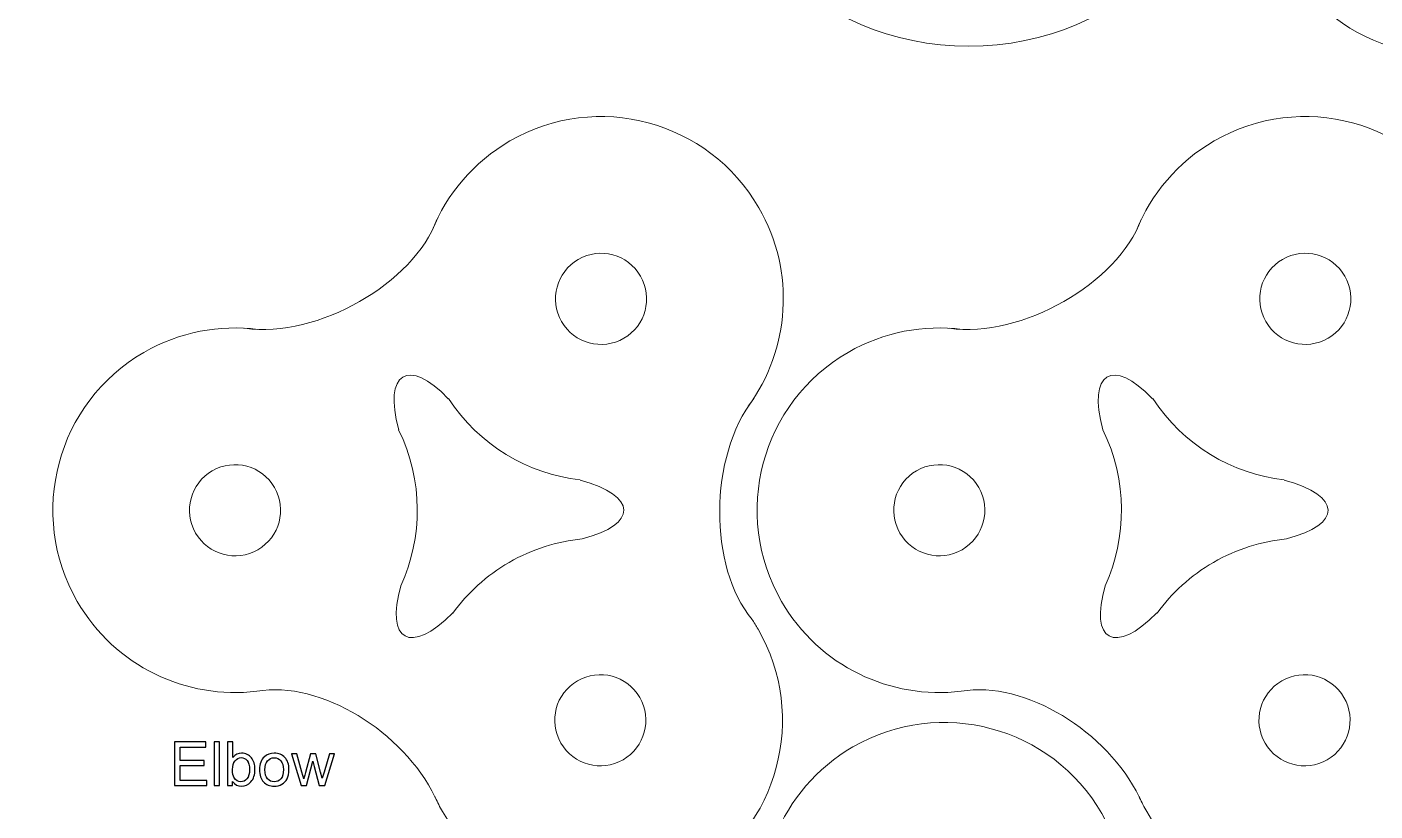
# Model space of a CAD drawing. Header units: millimetres. Extents: x -819 to 558, y -342 to 336.
# Drawn here: x -500.9 to -313, y -191.5 to -82.3 of the extents above; entities that cross this region are included whole.
import ezdxf

# ---------------------------------------------------------------- set-up
doc = ezdxf.new("R2010")
doc.units = ezdxf.units.MM
doc.header["$MEASUREMENT"] = 0
doc.layers.add('#Layer 1', color=7, linetype='Continuous')

msp = doc.modelspace()

# ---------------------------------------------------------------- linework, layer by layer
at = {"layer": '#Layer 1', "color": 22, "lineweight": 9}
for points, knots in [([(-330.8789, -46.2011), (-330.8789, -67.5941), (-348.2211, -84.9364), (-369.6138, -84.9364), (-369.6138, -84.9364), (-391.0064, -84.9364), (-408.3487, -67.5941), (-408.3487, -46.2011), (-408.3487, -46.2011), (-408.3487, -24.8084), (-391.0064, -7.4665), (-369.6138, -7.4665), (-369.6138, -7.4665), (-348.2211, -7.4665), (-330.8789, -24.8084), (-330.8789, -46.2011)], [0, 0, 0, 0, 0.25, 0.25, 0.25, 0.25, 0.5, 0.5, 0.5, 0.5, 0.75, 0.75, 0.75, 0.75, 1, 1, 1, 1]), ([(-300.7342, -85.988), (-301.5848, -86.074), (-302.4477, -86.08), (-303.3211, -86.08), (-303.3211, -86.08), (-317.3492, -86.08), (-328.7211, -74.7081), (-328.7211, -60.68), (-328.7211, -60.68), (-328.7211, -46.6519), (-317.3492, -35.28), (-303.3211, -35.28), (-303.3211, -35.28), (-302.0287, -35.28), (-300.7399, -35.2664), (-299.4995, -35.4526)], [0, 0, 0, 0, 0.25, 0.25, 0.25, 0.25, 0.5, 0.5, 0.5, 0.5, 0.75, 0.75, 0.75, 0.75, 1, 1, 1, 1]), ([(-444.4362, -110.6225), (-442.3893, -105.545), (-438.6928, -101.0888), (-433.5839, -98.1392), (-433.5839, -98.1392), (-421.4354, -91.1254), (-405.9008, -95.2874), (-398.8866, -107.4364), (-398.8866, -107.4364), (-393.705, -116.4111), (-394.6233, -127.2343), (-400.3549, -135.1045)], [0, 0, 0, 0, 0.33333333, 0.33333333, 0.33333333, 0.33333333, 0.66666667, 0.66666667, 0.66666667, 0.66666667, 1, 1, 1, 1]), ([(-346.263, -110.6225), (-344.2161, -105.545), (-340.5196, -101.0888), (-335.4107, -98.1392), (-335.4107, -98.1392), (-323.2622, -91.1254), (-307.7276, -95.2874), (-300.7134, -107.4364), (-300.7134, -107.4364), (-295.5318, -116.4111), (-296.4501, -127.2343), (-302.1817, -135.1045)], [0, 0, 0, 0, 0.33333333, 0.33333333, 0.33333333, 0.33333333, 0.66666667, 0.66666667, 0.66666667, 0.66666667, 1, 1, 1, 1]), ([(-468.8743, -174.8185), (-478.6626, -175.9897), (-488.6607, -171.3708), (-493.9016, -162.2935), (-493.9016, -162.2935), (-500.9158, -150.1443), (-496.7538, -134.6104), (-484.6047, -127.5962), (-484.6047, -127.5962), (-479.6129, -124.7142), (-474.0493, -123.7191), (-468.7403, -124.3897)], [0, 0, 0, 0, 0.33333333, 0.33333333, 0.33333333, 0.33333333, 0.66666667, 0.66666667, 0.66666667, 0.66666667, 1, 1, 1, 1]), ([(-370.7011, -174.8185), (-380.4894, -175.9897), (-390.4875, -171.3708), (-395.7284, -162.2935), (-395.7284, -162.2935), (-402.7426, -150.1443), (-398.5806, -134.6104), (-386.4315, -127.5962), (-386.4315, -127.5962), (-381.4397, -124.7142), (-375.8761, -123.7191), (-370.5671, -124.3897)], [0, 0, 0, 0, 0.33333333, 0.33333333, 0.33333333, 0.33333333, 0.66666667, 0.66666667, 0.66666667, 0.66666667, 1, 1, 1, 1]), ([(-441.5447, -163.9201), (-439.5151, -161.1249), (-436.879, -158.7007), (-433.6941, -156.8619), (-433.6941, -156.8619), (-430.4609, -154.9952), (-426.9877, -153.92), (-423.4991, -153.5765)], [0, 0, 0, 0, 0.5, 0.5, 0.5, 0.5, 1, 1, 1, 1]), ([(-343.3715, -163.9201), (-341.3419, -161.1249), (-338.7058, -158.7007), (-335.5209, -156.8619), (-335.5209, -156.8619), (-332.2877, -154.9952), (-328.8145, -153.92), (-325.3259, -153.5765)], [0, 0, 0, 0, 0.5, 0.5, 0.5, 0.5, 1, 1, 1, 1]), ([(-399.8569, -164.7729), (-399.5579, -165.2226), (-399.271, -165.6847), (-398.9972, -166.1589), (-398.9972, -166.1589), (-391.9833, -178.3072), (-396.146, -193.8422), (-408.2941, -200.8557), (-408.2941, -200.8557), (-420.4432, -207.8699), (-435.9775, -203.7072), (-442.9914, -191.5588), (-442.9914, -191.5588), (-443.3512, -190.9355), (-443.6818, -190.3034), (-443.9831, -189.664), (-443.9831, -189.664), (-444.006, -189.6153), (-444.0288, -189.5665), (-444.0514, -189.5178)], [0, 0, 0, 0, 0.2, 0.2, 0.2, 0.2, 0.4, 0.4, 0.4, 0.4, 0.6, 0.6, 0.6, 0.6, 0.8, 0.8, 0.8, 0.8, 1, 1, 1, 1]), ([(-301.6837, -164.7729), (-301.3847, -165.2226), (-301.0978, -165.6847), (-300.824, -166.1589), (-300.824, -166.1589), (-293.8101, -178.3072), (-297.9728, -193.8422), (-310.1209, -200.8557), (-310.1209, -200.8557), (-322.27, -207.8699), (-337.8043, -203.7072), (-344.8182, -191.5588), (-344.8182, -191.5588), (-345.178, -190.9355), (-345.5086, -190.3034), (-345.8099, -189.664), (-345.8099, -189.664), (-345.8328, -189.6153), (-345.8556, -189.5665), (-345.8782, -189.5178)], [0, 0, 0, 0, 0.2, 0.2, 0.2, 0.2, 0.4, 0.4, 0.4, 0.4, 0.6, 0.6, 0.6, 0.6, 0.8, 0.8, 0.8, 0.8, 1, 1, 1, 1]), ([(-396.6164, -195.0496), (-394.5695, -189.9721), (-390.873, -185.5159), (-385.7641, -182.5663), (-385.7641, -182.5663), (-373.6156, -175.5525), (-358.081, -179.7145), (-351.0668, -191.8635), (-351.0668, -191.8635), (-345.8852, -200.8382), (-346.8035, -211.6614), (-352.5351, -219.5316)], [0, 0, 0, 0, 0.33333333, 0.33333333, 0.33333333, 0.33333333, 0.66666667, 0.66666667, 0.66666667, 0.66666667, 1, 1, 1, 1]), ([(-480.3506, -187.945), (-480.3506, -187.945), (-480.3506, -181.8843), (-480.3506, -181.8843), (-480.3506, -181.8843), (-480.3506, -181.8843), (-475.9692, -181.8843), (-475.9692, -181.8843), (-475.9692, -181.8843), (-475.9692, -181.8843), (-475.9692, -182.5998), (-475.9692, -182.5998), (-475.9692, -182.5998), (-475.9692, -182.5998), (-479.5491, -182.5998), (-479.5491, -182.5998), (-479.5491, -182.5998), (-479.5491, -182.5998), (-479.5491, -184.4553), (-479.5491, -184.4553), (-479.5491, -184.4553), (-479.5491, -184.4553), (-476.1963, -184.4553), (-476.1963, -184.4553), (-476.1963, -184.4553), (-476.1963, -184.4553), (-476.1963, -185.1665), (-476.1963, -185.1665), (-476.1963, -185.1665), (-476.1963, -185.1665), (-479.5491, -185.1665), (-479.5491, -185.1665), (-479.5491, -185.1665), (-479.5491, -185.1665), (-479.5491, -187.2296), (-479.5491, -187.2296), (-479.5491, -187.2296), (-479.5491, -187.2296), (-475.8281, -187.2296), (-475.8281, -187.2296), (-475.8281, -187.2296), (-475.8281, -187.2296), (-475.8281, -187.945), (-475.8281, -187.945), (-475.8281, -187.945), (-475.8281, -187.945), (-480.3506, -187.945), (-480.3506, -187.945)], [0, 0, 0, 0, 0.08333333, 0.08333333, 0.08333333, 0.08333333, 0.16666667, 0.16666667, 0.16666667, 0.16666667, 0.25, 0.25, 0.25, 0.25, 0.33333333, 0.33333333, 0.33333333, 0.33333333, 0.41666667, 0.41666667, 0.41666667, 0.41666667, 0.5, 0.5, 0.5, 0.5, 0.58333333, 0.58333333, 0.58333333, 0.58333333, 0.66666667, 0.66666667, 0.66666667, 0.66666667, 0.75, 0.75, 0.75, 0.75, 0.83333333, 0.83333333, 0.83333333, 0.83333333, 0.91666667, 0.91666667, 0.91666667, 0.91666667, 1, 1, 1, 1]), ([(-474.8318, -187.945), (-474.8318, -187.945), (-474.8318, -181.8843), (-474.8318, -181.8843), (-474.8318, -181.8843), (-474.8318, -181.8843), (-474.0882, -181.8843), (-474.0882, -181.8843), (-474.0882, -181.8843), (-474.0882, -181.8843), (-474.0882, -187.945), (-474.0882, -187.945), (-474.0882, -187.945), (-474.0882, -187.945), (-474.8318, -187.945), (-474.8318, -187.945)], [0, 0, 0, 0, 0.25, 0.25, 0.25, 0.25, 0.5, 0.5, 0.5, 0.5, 0.75, 0.75, 0.75, 0.75, 1, 1, 1, 1]), ([(-472.2481, -187.945), (-472.2481, -187.945), (-472.9381, -187.945), (-472.9381, -187.945), (-472.9381, -187.945), (-472.9381, -187.945), (-472.9381, -181.8843), (-472.9381, -181.8843), (-472.9381, -181.8843), (-472.9381, -181.8843), (-472.1945, -181.8843), (-472.1945, -181.8843), (-472.1945, -181.8843), (-472.1945, -181.8843), (-472.1945, -184.0461), (-472.1945, -184.0461), (-472.1945, -184.0461), (-471.8798, -183.6524), (-471.4791, -183.4549), (-470.9922, -183.4549), (-470.9922, -183.4549), (-470.7213, -183.4549), (-470.4659, -183.5099), (-470.2246, -183.6186), (-470.2246, -183.6186), (-469.9833, -183.7272), (-469.7857, -183.881), (-469.6291, -184.0772), (-469.6291, -184.0772), (-469.4739, -184.2747), (-469.3511, -184.5118), (-469.2636, -184.7912), (-469.2636, -184.7912), (-469.1747, -185.0692), (-469.131, -185.3669), (-469.131, -185.683), (-469.131, -185.683), (-469.131, -186.4365), (-469.3173, -187.0179), (-469.6898, -187.4285), (-469.6898, -187.4285), (-470.0609, -187.8392), (-470.5082, -188.0438), (-471.0289, -188.0438), (-471.0289, -188.0438), (-471.5468, -188.0438), (-471.9532, -187.8279), (-472.2481, -187.3947), (-472.2481, -187.3947), (-472.2481, -187.3947), (-472.2481, -187.945), (-472.2481, -187.945)], [0, 0, 0, 0, 0.07692308, 0.07692308, 0.07692308, 0.07692308, 0.15384615, 0.15384615, 0.15384615, 0.15384615, 0.23076923, 0.23076923, 0.23076923, 0.23076923, 0.30769231, 0.30769231, 0.30769231, 0.30769231, 0.38461538, 0.38461538, 0.38461538, 0.38461538, 0.46153846, 0.46153846, 0.46153846, 0.46153846, 0.53846154, 0.53846154, 0.53846154, 0.53846154, 0.61538462, 0.61538462, 0.61538462, 0.61538462, 0.69230769, 0.69230769, 0.69230769, 0.69230769, 0.76923077, 0.76923077, 0.76923077, 0.76923077, 0.84615385, 0.84615385, 0.84615385, 0.84615385, 0.92307692, 0.92307692, 0.92307692, 0.92307692, 1, 1, 1, 1]), ([(-472.2566, -185.7169), (-472.2566, -186.2432), (-472.1846, -186.6228), (-472.0421, -186.857), (-472.0421, -186.857), (-471.8078, -187.2409), (-471.4903, -187.4328), (-471.091, -187.4328), (-471.091, -187.4328), (-470.765, -187.4328), (-470.4842, -187.2917), (-470.2472, -187.008), (-470.2472, -187.008), (-470.0101, -186.7258), (-469.8916, -186.3053), (-469.8916, -185.7451), (-469.8916, -185.7451), (-469.8916, -185.1722), (-470.0059, -184.7489), (-470.2331, -184.4765), (-470.2331, -184.4765), (-470.4602, -184.2042), (-470.7354, -184.0673), (-471.0571, -184.0673), (-471.0571, -184.0673), (-471.3831, -184.0673), (-471.6639, -184.2084), (-471.901, -184.4906), (-471.901, -184.4906), (-472.138, -184.7728), (-472.2566, -185.1821), (-472.2566, -185.7169)], [0, 0, 0, 0, 0.125, 0.125, 0.125, 0.125, 0.25, 0.25, 0.25, 0.25, 0.375, 0.375, 0.375, 0.375, 0.5, 0.5, 0.5, 0.5, 0.625, 0.625, 0.625, 0.625, 0.75, 0.75, 0.75, 0.75, 0.875, 0.875, 0.875, 0.875, 1, 1, 1, 1]), ([(-468.5031, -185.7493), (-468.5031, -184.9365), (-468.2773, -184.334), (-467.8244, -183.9431), (-467.8244, -183.9431), (-467.4476, -183.6186), (-466.9876, -183.4549), (-466.4443, -183.4549), (-466.4443, -183.4549), (-465.8403, -183.4549), (-465.3465, -183.6524), (-464.9641, -184.049), (-464.9641, -184.049), (-464.5802, -184.4441), (-464.3897, -184.9902), (-464.3897, -185.6872), (-464.3897, -185.6872), (-464.3897, -186.2531), (-464.4744, -186.6976), (-464.6437, -187.0207), (-464.6437, -187.0207), (-464.8131, -187.3453), (-465.06, -187.5965), (-465.3831, -187.7757), (-465.3831, -187.7757), (-465.7077, -187.9549), (-466.0605, -188.0438), (-466.4443, -188.0438), (-466.4443, -188.0438), (-467.0581, -188.0438), (-467.5548, -187.8476), (-467.9344, -187.4525), (-467.9344, -187.4525), (-468.314, -187.0588), (-468.5031, -186.4916), (-468.5031, -185.7493)], [0, 0, 0, 0, 0.11111111, 0.11111111, 0.11111111, 0.11111111, 0.22222222, 0.22222222, 0.22222222, 0.22222222, 0.33333333, 0.33333333, 0.33333333, 0.33333333, 0.44444444, 0.44444444, 0.44444444, 0.44444444, 0.55555556, 0.55555556, 0.55555556, 0.55555556, 0.66666667, 0.66666667, 0.66666667, 0.66666667, 0.77777778, 0.77777778, 0.77777778, 0.77777778, 0.88888889, 0.88888889, 0.88888889, 0.88888889, 1, 1, 1, 1]), ([(-467.7383, -185.7493), (-467.7383, -186.3124), (-467.6155, -186.7329), (-467.37, -187.0123), (-467.37, -187.0123), (-467.1244, -187.2931), (-466.8154, -187.4328), (-466.4443, -187.4328), (-466.4443, -187.4328), (-466.0746, -187.4328), (-465.767, -187.2917), (-465.5214, -187.0109), (-465.5214, -187.0109), (-465.2773, -186.73), (-465.1546, -186.3011), (-465.1546, -185.7253), (-465.1546, -185.7253), (-465.1546, -185.1821), (-465.2773, -184.77), (-465.5243, -184.4906), (-465.5243, -184.4906), (-465.7712, -184.2112), (-466.0774, -184.0715), (-466.4443, -184.0715), (-466.4443, -184.0715), (-466.8154, -184.0715), (-467.1244, -184.2112), (-467.37, -184.4892), (-467.37, -184.4892), (-467.6155, -184.7672), (-467.7383, -185.1877), (-467.7383, -185.7493)], [0, 0, 0, 0, 0.125, 0.125, 0.125, 0.125, 0.25, 0.25, 0.25, 0.25, 0.375, 0.375, 0.375, 0.375, 0.5, 0.5, 0.5, 0.5, 0.625, 0.625, 0.625, 0.625, 0.75, 0.75, 0.75, 0.75, 0.875, 0.875, 0.875, 0.875, 1, 1, 1, 1]), ([(-462.7063, -187.945), (-462.7063, -187.945), (-464.0497, -183.5551), (-464.0497, -183.5551), (-464.0497, -183.5551), (-464.0497, -183.5551), (-463.2807, -183.5551), (-463.2807, -183.5551), (-463.2807, -183.5551), (-463.2807, -183.5551), (-462.5822, -186.0894), (-462.5822, -186.0894), (-462.5822, -186.0894), (-462.5822, -186.0894), (-462.3225, -187.032), (-462.3225, -187.032), (-462.3225, -187.032), (-462.3112, -186.984), (-462.235, -186.6821), (-462.0953, -186.1261), (-462.0953, -186.1261), (-462.0953, -186.1261), (-461.3968, -183.5551), (-461.3968, -183.5551), (-461.3968, -183.5551), (-461.3968, -183.5551), (-460.632, -183.5551), (-460.632, -183.5551), (-460.632, -183.5551), (-460.632, -183.5551), (-459.9744, -186.1007), (-459.9744, -186.1007), (-459.9744, -186.1007), (-459.9744, -186.1007), (-459.7543, -186.9403), (-459.7543, -186.9403), (-459.7543, -186.9403), (-459.7543, -186.9403), (-459.5031, -186.0922), (-459.5031, -186.0922), (-459.5031, -186.0922), (-459.5031, -186.0922), (-458.751, -183.5551), (-458.751, -183.5551), (-458.751, -183.5551), (-458.751, -183.5551), (-458.0271, -183.5551), (-458.0271, -183.5551), (-458.0271, -183.5551), (-458.0271, -183.5551), (-459.4001, -187.945), (-459.4001, -187.945), (-459.4001, -187.945), (-459.4001, -187.945), (-460.172, -187.945), (-460.172, -187.945), (-460.172, -187.945), (-460.172, -187.945), (-460.8705, -185.3161), (-460.8705, -185.3161), (-460.8705, -185.3161), (-460.8705, -185.3161), (-461.0412, -184.5668), (-461.0412, -184.5668), (-461.0412, -184.5668), (-461.0412, -184.5668), (-461.9288, -187.945), (-461.9288, -187.945), (-461.9288, -187.945), (-461.9288, -187.945), (-462.7063, -187.945), (-462.7063, -187.945)], [0, 0, 0, 0, 0.05555556, 0.05555556, 0.05555556, 0.05555556, 0.11111111, 0.11111111, 0.11111111, 0.11111111, 0.16666667, 0.16666667, 0.16666667, 0.16666667, 0.22222222, 0.22222222, 0.22222222, 0.22222222, 0.27777778, 0.27777778, 0.27777778, 0.27777778, 0.33333333, 0.33333333, 0.33333333, 0.33333333, 0.38888889, 0.38888889, 0.38888889, 0.38888889, 0.44444444, 0.44444444, 0.44444444, 0.44444444, 0.5, 0.5, 0.5, 0.5, 0.55555556, 0.55555556, 0.55555556, 0.55555556, 0.61111111, 0.61111111, 0.61111111, 0.61111111, 0.66666667, 0.66666667, 0.66666667, 0.66666667, 0.72222222, 0.72222222, 0.72222222, 0.72222222, 0.77777778, 0.77777778, 0.77777778, 0.77777778, 0.83333333, 0.83333333, 0.83333333, 0.83333333, 0.88888889, 0.88888889, 0.88888889, 0.88888889, 0.94444444, 0.94444444, 0.94444444, 0.94444444, 1, 1, 1, 1])]:
    msp.add_open_spline(points, degree=3, knots=knots, dxfattribs=at)
for points in [[(-470.5246, -124.2327), (-460.3801, -125.6597), (-447.008, -117.9392), (-443.7572, -109.0643)], [(-372.3514, -124.2327), (-362.2069, -125.6597), (-348.8348, -117.9392), (-345.584, -109.0643)], [(-449.0878, -138.4017), (-451.2748, -130.334), (-447.7287, -128.2869), (-442.1811, -134.0485)], [(-350.9146, -138.4017), (-353.1016, -130.334), (-349.5555, -128.2869), (-344.0079, -134.0485)], [(-423.8123, -145.3686), (-431.0808, -144.5192), (-437.8967, -140.5501), (-442.1493, -134.0278)], [(-399.5852, -134.0371), (-405.8939, -142.109), (-405.8935, -157.5503), (-399.8326, -164.8022)], [(-325.6391, -145.3686), (-332.9076, -144.5192), (-339.7235, -140.5501), (-343.9761, -134.0278)], [(-449.0995, -138.4074), (-445.6446, -145.4333), (-445.732, -153.3885), (-448.7822, -160.1101)], [(-350.9263, -138.4074), (-347.4714, -145.4333), (-347.5588, -153.3885), (-350.609, -160.1101)], [(-423.817, -145.4084), (-415.7362, -147.5485), (-415.7362, -151.6429), (-423.5001, -153.5664)], [(-325.6438, -145.4084), (-317.563, -147.5485), (-317.563, -151.6429), (-325.3269, -153.5664)], [(-441.5575, -163.9109), (-447.4511, -169.8389), (-450.9971, -167.7918), (-448.7812, -160.1065)], [(-343.3843, -163.9109), (-349.2779, -169.8389), (-352.8239, -167.7918), (-350.608, -160.1065)], [(-444.0514, -189.5178), (-448.4215, -180.5224), (-459.9187, -173.2578), (-468.8743, -174.8185)], [(-345.8782, -189.5178), (-350.2483, -180.5224), (-361.7455, -173.2578), (-370.7011, -174.8185)]]:
    msp.add_open_spline(points, degree=3, dxfattribs=at)
at = {"layer": '#Layer 1', "color": 7, "lineweight": 9}
for points in [[(-415.3844, -116.9615), (-413.6309, -119.9987), (-414.6716, -123.882), (-417.7089, -125.6356), (-417.7089, -125.6356), (-420.7461, -127.3891), (-424.6294, -126.3487), (-426.3829, -123.3115), (-426.3829, -123.3115), (-428.1365, -120.2743), (-427.0961, -116.3907), (-424.0589, -114.6371), (-424.0589, -114.6371), (-421.0216, -112.8839), (-417.138, -113.9243), (-415.3844, -116.9615)], [(-317.2112, -116.9615), (-315.4577, -119.9987), (-316.4984, -123.882), (-319.5357, -125.6356), (-319.5357, -125.6356), (-322.5729, -127.3891), (-326.4562, -126.3487), (-328.2097, -123.3115), (-328.2097, -123.3115), (-329.9633, -120.2743), (-328.9229, -116.3907), (-325.8857, -114.6371), (-325.8857, -114.6371), (-322.8484, -112.8839), (-318.9648, -113.9243), (-317.2112, -116.9615)], [(-466.4053, -146.4185), (-464.6517, -149.4556), (-465.6928, -153.339), (-468.7297, -155.0925), (-468.7297, -155.0925), (-471.7669, -156.8461), (-475.6505, -155.8056), (-477.4041, -152.7685), (-477.4041, -152.7685), (-479.1576, -149.7313), (-478.1169, -145.8476), (-475.0797, -144.0941), (-475.0797, -144.0941), (-472.0428, -142.3409), (-468.1588, -143.3813), (-466.4053, -146.4185)], [(-368.2321, -146.4185), (-366.4785, -149.4556), (-367.5196, -153.339), (-370.5565, -155.0925), (-370.5565, -155.0925), (-373.5937, -156.8461), (-377.4773, -155.8056), (-379.2309, -152.7685), (-379.2309, -152.7685), (-380.9844, -149.7313), (-379.9437, -145.8476), (-376.9065, -144.0941), (-376.9065, -144.0941), (-373.8696, -142.3409), (-369.9856, -143.3813), (-368.2321, -146.4185)], [(-415.495, -175.6839), (-413.7415, -178.721), (-414.7822, -182.6046), (-417.8191, -184.3578), (-417.8191, -184.3578), (-420.8566, -186.1114), (-424.74, -185.071), (-426.4935, -182.0338), (-426.4935, -182.0338), (-428.2471, -178.9966), (-427.2066, -175.1133), (-424.1691, -173.3598), (-424.1691, -173.3598), (-421.1322, -171.6062), (-417.2486, -172.6467), (-415.495, -175.6839)], [(-317.3218, -175.6839), (-315.5683, -178.721), (-316.609, -182.6046), (-319.6459, -184.3578), (-319.6459, -184.3578), (-322.6834, -186.1114), (-326.5668, -185.071), (-328.3203, -182.0338), (-328.3203, -182.0338), (-330.0739, -178.9966), (-329.0334, -175.1133), (-325.9959, -173.3598), (-325.9959, -173.3598), (-322.959, -171.6062), (-319.0754, -172.6467), (-317.3218, -175.6839)]]:
    msp.add_open_spline(points, degree=3, knots=[0, 0, 0, 0, 0.25, 0.25, 0.25, 0.25, 0.5, 0.5, 0.5, 0.5, 0.75, 0.75, 0.75, 0.75, 1, 1, 1, 1], dxfattribs=at)
at = {"layer": '#Layer 1', "color": 250}
for points, knots in [([(-480.3506, -187.945), (-480.3506, -187.945), (-480.3506, -181.8843), (-480.3506, -181.8843), (-480.3506, -181.8843), (-480.3506, -181.8843), (-475.9692, -181.8843), (-475.9692, -181.8843), (-475.9692, -181.8843), (-475.9692, -181.8843), (-475.9692, -182.5998), (-475.9692, -182.5998), (-475.9692, -182.5998), (-475.9692, -182.5998), (-479.5491, -182.5998), (-479.5491, -182.5998), (-479.5491, -182.5998), (-479.5491, -182.5998), (-479.5491, -184.4553), (-479.5491, -184.4553), (-479.5491, -184.4553), (-479.5491, -184.4553), (-476.1963, -184.4553), (-476.1963, -184.4553), (-476.1963, -184.4553), (-476.1963, -184.4553), (-476.1963, -185.1665), (-476.1963, -185.1665), (-476.1963, -185.1665), (-476.1963, -185.1665), (-479.5491, -185.1665), (-479.5491, -185.1665), (-479.5491, -185.1665), (-479.5491, -185.1665), (-479.5491, -187.2296), (-479.5491, -187.2296), (-479.5491, -187.2296), (-479.5491, -187.2296), (-475.8281, -187.2296), (-475.8281, -187.2296), (-475.8281, -187.2296), (-475.8281, -187.2296), (-475.8281, -187.945), (-475.8281, -187.945), (-475.8281, -187.945), (-475.8281, -187.945), (-480.3506, -187.945), (-480.3506, -187.945)], [0, 0, 0, 0, 0.08333333, 0.08333333, 0.08333333, 0.08333333, 0.16666667, 0.16666667, 0.16666667, 0.16666667, 0.25, 0.25, 0.25, 0.25, 0.33333333, 0.33333333, 0.33333333, 0.33333333, 0.41666667, 0.41666667, 0.41666667, 0.41666667, 0.5, 0.5, 0.5, 0.5, 0.58333333, 0.58333333, 0.58333333, 0.58333333, 0.66666667, 0.66666667, 0.66666667, 0.66666667, 0.75, 0.75, 0.75, 0.75, 0.83333333, 0.83333333, 0.83333333, 0.83333333, 0.91666667, 0.91666667, 0.91666667, 0.91666667, 1, 1, 1, 1]), ([(-474.8318, -187.945), (-474.8318, -187.945), (-474.8318, -181.8843), (-474.8318, -181.8843), (-474.8318, -181.8843), (-474.8318, -181.8843), (-474.0882, -181.8843), (-474.0882, -181.8843), (-474.0882, -181.8843), (-474.0882, -181.8843), (-474.0882, -187.945), (-474.0882, -187.945), (-474.0882, -187.945), (-474.0882, -187.945), (-474.8318, -187.945), (-474.8318, -187.945)], [0, 0, 0, 0, 0.25, 0.25, 0.25, 0.25, 0.5, 0.5, 0.5, 0.5, 0.75, 0.75, 0.75, 0.75, 1, 1, 1, 1]), ([(-472.2481, -187.945), (-472.2481, -187.945), (-472.9381, -187.945), (-472.9381, -187.945), (-472.9381, -187.945), (-472.9381, -187.945), (-472.9381, -181.8843), (-472.9381, -181.8843), (-472.9381, -181.8843), (-472.9381, -181.8843), (-472.1945, -181.8843), (-472.1945, -181.8843), (-472.1945, -181.8843), (-472.1945, -181.8843), (-472.1945, -184.0461), (-472.1945, -184.0461), (-472.1945, -184.0461), (-471.8798, -183.6524), (-471.4791, -183.4549), (-470.9922, -183.4549), (-470.9922, -183.4549), (-470.7213, -183.4549), (-470.4659, -183.5099), (-470.2246, -183.6186), (-470.2246, -183.6186), (-469.9833, -183.7272), (-469.7857, -183.881), (-469.6291, -184.0772), (-469.6291, -184.0772), (-469.4739, -184.2747), (-469.3511, -184.5118), (-469.2636, -184.7912), (-469.2636, -184.7912), (-469.1747, -185.0692), (-469.131, -185.3669), (-469.131, -185.683), (-469.131, -185.683), (-469.131, -186.4365), (-469.3173, -187.0179), (-469.6898, -187.4285), (-469.6898, -187.4285), (-470.0609, -187.8392), (-470.5082, -188.0438), (-471.0289, -188.0438), (-471.0289, -188.0438), (-471.5468, -188.0438), (-471.9532, -187.8279), (-472.2481, -187.3947), (-472.2481, -187.3947), (-472.2481, -187.3947), (-472.2481, -187.945), (-472.2481, -187.945)], [0, 0, 0, 0, 0.07692308, 0.07692308, 0.07692308, 0.07692308, 0.15384615, 0.15384615, 0.15384615, 0.15384615, 0.23076923, 0.23076923, 0.23076923, 0.23076923, 0.30769231, 0.30769231, 0.30769231, 0.30769231, 0.38461538, 0.38461538, 0.38461538, 0.38461538, 0.46153846, 0.46153846, 0.46153846, 0.46153846, 0.53846154, 0.53846154, 0.53846154, 0.53846154, 0.61538462, 0.61538462, 0.61538462, 0.61538462, 0.69230769, 0.69230769, 0.69230769, 0.69230769, 0.76923077, 0.76923077, 0.76923077, 0.76923077, 0.84615385, 0.84615385, 0.84615385, 0.84615385, 0.92307692, 0.92307692, 0.92307692, 0.92307692, 1, 1, 1, 1]), ([(-472.2566, -185.7169), (-472.2566, -186.2432), (-472.1846, -186.6228), (-472.0421, -186.857), (-472.0421, -186.857), (-471.8078, -187.2409), (-471.4903, -187.4328), (-471.091, -187.4328), (-471.091, -187.4328), (-470.765, -187.4328), (-470.4842, -187.2917), (-470.2472, -187.008), (-470.2472, -187.008), (-470.0101, -186.7258), (-469.8916, -186.3053), (-469.8916, -185.7451), (-469.8916, -185.7451), (-469.8916, -185.1722), (-470.0059, -184.7489), (-470.2331, -184.4765), (-470.2331, -184.4765), (-470.4602, -184.2042), (-470.7354, -184.0673), (-471.0571, -184.0673), (-471.0571, -184.0673), (-471.3831, -184.0673), (-471.6639, -184.2084), (-471.901, -184.4906), (-471.901, -184.4906), (-472.138, -184.7728), (-472.2566, -185.1821), (-472.2566, -185.7169)], [0, 0, 0, 0, 0.125, 0.125, 0.125, 0.125, 0.25, 0.25, 0.25, 0.25, 0.375, 0.375, 0.375, 0.375, 0.5, 0.5, 0.5, 0.5, 0.625, 0.625, 0.625, 0.625, 0.75, 0.75, 0.75, 0.75, 0.875, 0.875, 0.875, 0.875, 1, 1, 1, 1]), ([(-468.5031, -185.7493), (-468.5031, -184.9365), (-468.2773, -184.334), (-467.8244, -183.9431), (-467.8244, -183.9431), (-467.4476, -183.6186), (-466.9876, -183.4549), (-466.4443, -183.4549), (-466.4443, -183.4549), (-465.8403, -183.4549), (-465.3465, -183.6524), (-464.9641, -184.049), (-464.9641, -184.049), (-464.5802, -184.4441), (-464.3897, -184.9902), (-464.3897, -185.6872), (-464.3897, -185.6872), (-464.3897, -186.2531), (-464.4744, -186.6976), (-464.6437, -187.0207), (-464.6437, -187.0207), (-464.8131, -187.3453), (-465.06, -187.5965), (-465.3831, -187.7757), (-465.3831, -187.7757), (-465.7077, -187.9549), (-466.0605, -188.0438), (-466.4443, -188.0438), (-466.4443, -188.0438), (-467.0581, -188.0438), (-467.5548, -187.8476), (-467.9344, -187.4525), (-467.9344, -187.4525), (-468.314, -187.0588), (-468.5031, -186.4916), (-468.5031, -185.7493)], [0, 0, 0, 0, 0.11111111, 0.11111111, 0.11111111, 0.11111111, 0.22222222, 0.22222222, 0.22222222, 0.22222222, 0.33333333, 0.33333333, 0.33333333, 0.33333333, 0.44444444, 0.44444444, 0.44444444, 0.44444444, 0.55555556, 0.55555556, 0.55555556, 0.55555556, 0.66666667, 0.66666667, 0.66666667, 0.66666667, 0.77777778, 0.77777778, 0.77777778, 0.77777778, 0.88888889, 0.88888889, 0.88888889, 0.88888889, 1, 1, 1, 1]), ([(-467.7383, -185.7493), (-467.7383, -186.3124), (-467.6155, -186.7329), (-467.37, -187.0123), (-467.37, -187.0123), (-467.1244, -187.2931), (-466.8154, -187.4328), (-466.4443, -187.4328), (-466.4443, -187.4328), (-466.0746, -187.4328), (-465.767, -187.2917), (-465.5214, -187.0109), (-465.5214, -187.0109), (-465.2773, -186.73), (-465.1546, -186.3011), (-465.1546, -185.7253), (-465.1546, -185.7253), (-465.1546, -185.1821), (-465.2773, -184.77), (-465.5243, -184.4906), (-465.5243, -184.4906), (-465.7712, -184.2112), (-466.0774, -184.0715), (-466.4443, -184.0715), (-466.4443, -184.0715), (-466.8154, -184.0715), (-467.1244, -184.2112), (-467.37, -184.4892), (-467.37, -184.4892), (-467.6155, -184.7672), (-467.7383, -185.1877), (-467.7383, -185.7493)], [0, 0, 0, 0, 0.125, 0.125, 0.125, 0.125, 0.25, 0.25, 0.25, 0.25, 0.375, 0.375, 0.375, 0.375, 0.5, 0.5, 0.5, 0.5, 0.625, 0.625, 0.625, 0.625, 0.75, 0.75, 0.75, 0.75, 0.875, 0.875, 0.875, 0.875, 1, 1, 1, 1]), ([(-462.7063, -187.945), (-462.7063, -187.945), (-464.0497, -183.5551), (-464.0497, -183.5551), (-464.0497, -183.5551), (-464.0497, -183.5551), (-463.2807, -183.5551), (-463.2807, -183.5551), (-463.2807, -183.5551), (-463.2807, -183.5551), (-462.5822, -186.0894), (-462.5822, -186.0894), (-462.5822, -186.0894), (-462.5822, -186.0894), (-462.3225, -187.032), (-462.3225, -187.032), (-462.3225, -187.032), (-462.3112, -186.984), (-462.235, -186.6821), (-462.0953, -186.1261), (-462.0953, -186.1261), (-462.0953, -186.1261), (-461.3968, -183.5551), (-461.3968, -183.5551), (-461.3968, -183.5551), (-461.3968, -183.5551), (-460.632, -183.5551), (-460.632, -183.5551), (-460.632, -183.5551), (-460.632, -183.5551), (-459.9744, -186.1007), (-459.9744, -186.1007), (-459.9744, -186.1007), (-459.9744, -186.1007), (-459.7543, -186.9403), (-459.7543, -186.9403), (-459.7543, -186.9403), (-459.7543, -186.9403), (-459.5031, -186.0922), (-459.5031, -186.0922), (-459.5031, -186.0922), (-459.5031, -186.0922), (-458.751, -183.5551), (-458.751, -183.5551), (-458.751, -183.5551), (-458.751, -183.5551), (-458.0271, -183.5551), (-458.0271, -183.5551), (-458.0271, -183.5551), (-458.0271, -183.5551), (-459.4001, -187.945), (-459.4001, -187.945), (-459.4001, -187.945), (-459.4001, -187.945), (-460.172, -187.945), (-460.172, -187.945), (-460.172, -187.945), (-460.172, -187.945), (-460.8705, -185.3161), (-460.8705, -185.3161), (-460.8705, -185.3161), (-460.8705, -185.3161), (-461.0412, -184.5668), (-461.0412, -184.5668), (-461.0412, -184.5668), (-461.0412, -184.5668), (-461.9288, -187.945), (-461.9288, -187.945), (-461.9288, -187.945), (-461.9288, -187.945), (-462.7063, -187.945), (-462.7063, -187.945)], [0, 0, 0, 0, 0.05555556, 0.05555556, 0.05555556, 0.05555556, 0.11111111, 0.11111111, 0.11111111, 0.11111111, 0.16666667, 0.16666667, 0.16666667, 0.16666667, 0.22222222, 0.22222222, 0.22222222, 0.22222222, 0.27777778, 0.27777778, 0.27777778, 0.27777778, 0.33333333, 0.33333333, 0.33333333, 0.33333333, 0.38888889, 0.38888889, 0.38888889, 0.38888889, 0.44444444, 0.44444444, 0.44444444, 0.44444444, 0.5, 0.5, 0.5, 0.5, 0.55555556, 0.55555556, 0.55555556, 0.55555556, 0.61111111, 0.61111111, 0.61111111, 0.61111111, 0.66666667, 0.66666667, 0.66666667, 0.66666667, 0.72222222, 0.72222222, 0.72222222, 0.72222222, 0.77777778, 0.77777778, 0.77777778, 0.77777778, 0.83333333, 0.83333333, 0.83333333, 0.83333333, 0.88888889, 0.88888889, 0.88888889, 0.88888889, 0.94444444, 0.94444444, 0.94444444, 0.94444444, 1, 1, 1, 1])]:
    msp.add_open_spline(points, degree=3, knots=knots, dxfattribs=at)

doc.saveas('drawing.dxf')
